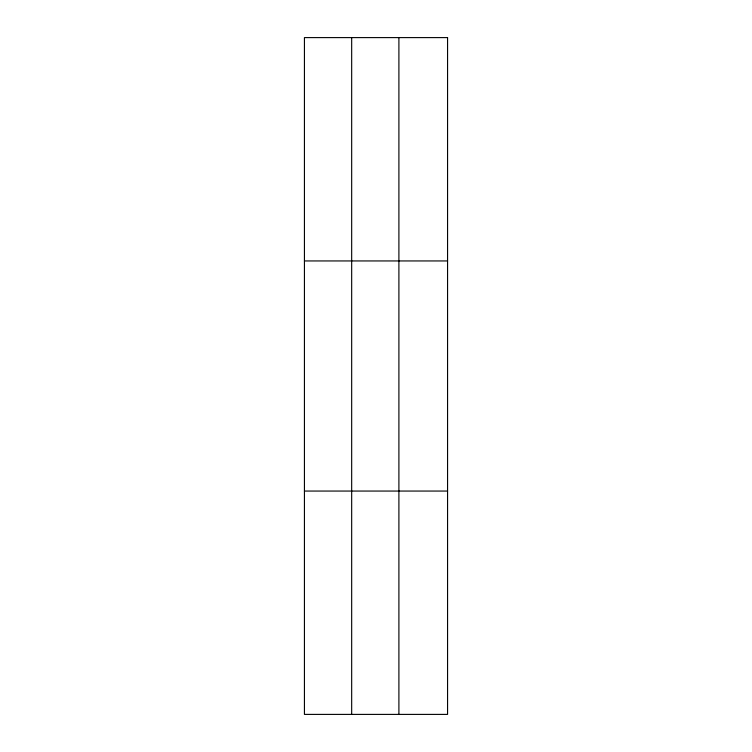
<?xml version="1.0" encoding="UTF-8"?>
<svg xmlns="http://www.w3.org/2000/svg" width="752" height="752" viewBox="0 0 752 752"><rect width="100%" height="100%" fill="white"/><g stroke="black" fill="none" stroke-linecap="round" stroke-linejoin="round"><path stroke-width="1.13" d="M351.673 714.4L351.673 37.6M398.898 714.4L398.898 37.6M304.438 260.944L447.562 260.944M304.438 491.056L447.562 491.056M447.562 37.6L447.562 714.4L304.438 714.4L304.438 37.6L447.562 37.6"/></g></svg>
